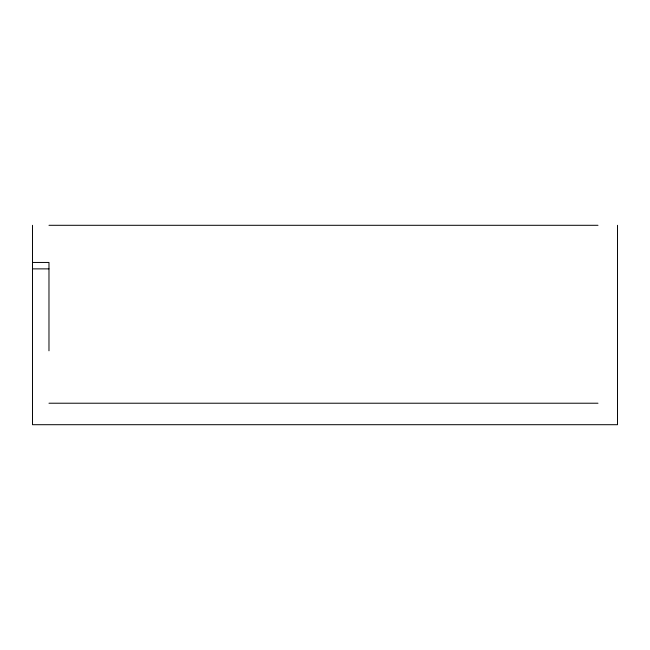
<?xml version="1.0" encoding="UTF-8"?>
<svg xmlns="http://www.w3.org/2000/svg" width="650" height="650" viewBox="0 0 650 650"><rect width="100%" height="100%" fill="white"/><g stroke="black" fill="none" stroke-linecap="round" stroke-linejoin="round"><path stroke-width="0.97" d="M48.977 225.298L597.992 225.298M32.5 262.454L48.977 262.454L48.977 350.797M32.5 268.873L48.977 268.873M48.977 403.219L597.992 403.219M617.5 225.298L617.5 424.702L32.5 424.702L32.5 225.298"/></g></svg>
